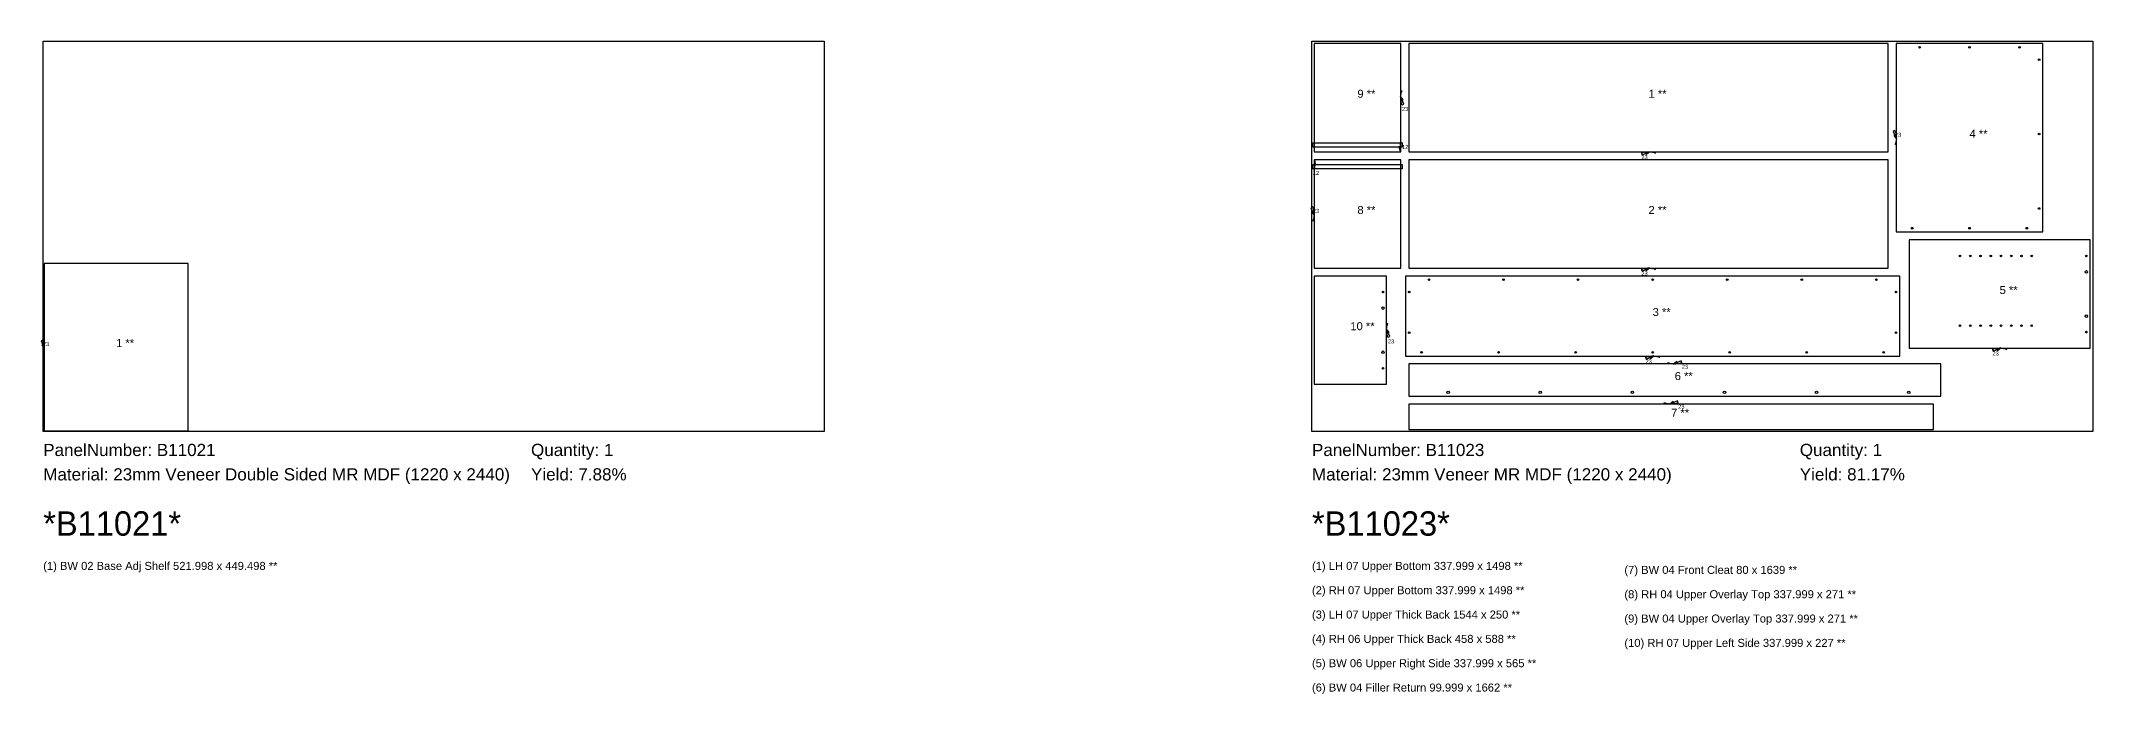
# Model space of a CAD drawing. Header units: inches. Extents: x -5 to 121280, y -1351 to 1225.
# Drawn here: x 39553 to 45964, y -819 to 1220 of the extents above; entities that cross this region are included whole.
import ezdxf

# ---------------------------------------------------------------- set-up
doc = ezdxf.new("R2010")
doc.units = ezdxf.units.IN
doc.header["$MEASUREMENT"] = 0
for name, color, linetype in [('BORDER_Z23P0RT1015', 7, 'Continuous'), ('NESTBORDER_Z23P0', 7, 'Continuous'), ('NESTTEXT', 1, 'Continuous'), ('PLINEDIRECTION', 6, 'Continuous'), ('ROUTE_Z12P0RT1003', 7, 'Continuous'), ('VBORE_Z11P0', 3, 'Continuous'), ('VBORE_Z12P0', 3, 'Continuous'), ('VBORE_Z23P0', 3, 'Continuous')]:
    doc.layers.add(name, color=color, linetype=linetype)
doc.styles.add('BARCODE', font='3of9.TTF', dxfattribs={"height": 3})
doc.styles.get("Standard").update_dxf_attribs({"font": 'arial.ttf'})

msp = doc.modelspace()

# ---------------------------------------------------------------- linework, layer by layer
at = {"layer": 'BORDER_Z23P0RT1015', "color": 2}
for points in [[(43805.3, 1020.6, -0.103855), (43801.3, 1039.7), (43801.3, 1211.9), (43530.3, 1211.9), (43530.3, 873.9), (43801.3, 873.9), (43801.3, 1046, -0.103855), (43805.3, 1065.1)], [(44553.1, 869.9, -0.103855), (44572.2, 873.9), (45324.3, 873.9), (45324.3, 1211.9), (43826.3, 1211.9), (43826.3, 873.9), (44578.5, 873.9, -0.103855), (44597.6, 869.9)], [(45345.3, 940.1, -0.103855), (45349.3, 921), (45349.3, 623.9), (45807.3, 623.9), (45807.3, 1211.9), (45349.3, 1211.9), (45349.3, 914.7, -0.103855), (45345.3, 895.6)], [(43526.3, 702.1, -0.103855), (43530.3, 683), (43530.3, 510.9), (43801.3, 510.9), (43801.3, 848.9), (43530.3, 848.9), (43530.3, 676.7, -0.103855), (43526.3, 657.6)], [(44553.1, 506.9, -0.103855), (44572.2, 510.9), (45324.3, 510.9), (45324.3, 848.9), (43826.3, 848.9), (43826.3, 510.9), (44578.5, 510.9, -0.103855), (44597.6, 506.9)], [(45650.1, 256.9, -0.103855), (45669.2, 260.9), (45954.8, 260.9), (45954.8, 598.9), (45389.8, 598.9), (45389.8, 260.9), (45675.5, 260.9, -0.103855), (45694.6, 256.9)], [(39559, 286.2, -0.103855), (39563, 267.2), (39563, 3), (40012.5, 3), (40012.5, 525), (39563, 525), (39563, 260.8, -0.103855), (39559, 241.8)], [(43761.3, 294.6, -0.103855), (43757.3, 313.7), (43757.3, 485.9), (43530.3, 485.9), (43530.3, 147.9), (43757.3, 147.9), (43757.3, 320, -0.103855), (43761.3, 339.1)], [(44566.1, 232.1, -0.103855), (44585.1, 236.1), (45360.3, 236.1), (45360.3, 486.1), (43816.3, 486.1), (43816.3, 236.1), (44591.5, 236.1, -0.103855), (44610.5, 232.1)], [(44679.6, 215.3, -0.103855), (44660.5, 211.3), (43826.3, 211.3), (43826.3, 111.3), (45488.3, 111.3), (45488.3, 211.3), (44654.2, 211.3, -0.103855), (44635.1, 215.3)], [(44668.1, 90.3, -0.103855), (44649, 86.3), (43826.3, 86.3), (43826.3, 6.3), (45465.3, 6.3), (45465.3, 86.3), (44642.7, 86.3, -0.103855), (44623.6, 90.3)]]:
    msp.add_lwpolyline(points, format="xyb", dxfattribs=at)
at = {"layer": 'NESTBORDER_Z23P0', "color": 2}
for points in [[(39560, 0), (39560, 1220), (42000, 1220), (42000, 0)], [(43524, 0), (43524, 1220), (45964, 1220), (45964, 0)]]:
    msp.add_lwpolyline(points, close=True, dxfattribs=at)
at = {"layer": 'PLINEDIRECTION', "color": 6}
for points in [[(43805.3, 1020.6), (43811.2, 1023.2), (43800.9, 1046.5), (43803.1, 1033.5), (43809, 1036.1), (43800.9, 1046.5), (43804.6, 1034.2), (43807.5, 1035.5), (43800.9, 1046.5)], [(43805.3, 902), (43799, 902), (43799, 876.6), (43802.2, 889.3), (43795.8, 889.3), (43799, 876.6), (43800.6, 889.3), (43797.4, 889.3), (43799, 876.6)], [(45345.3, 940.1), (45339.5, 937.5), (45349.8, 914.3), (45347.6, 927.2), (45341.7, 924.6), (45349.8, 914.3), (45346.1, 926.5), (45343.2, 925.3), (45349.8, 914.3)], [(43526.3, 820.8), (43532.7, 820.8), (43532.7, 846.2), (43529.5, 833.5), (43535.9, 833.5), (43532.7, 846.2), (43531.1, 833.5), (43534.3, 833.5), (43532.7, 846.2)], [(44553.1, 869.9), (44555.7, 864.1), (44578.9, 874.3), (44566, 872.1), (44568.6, 866.3), (44578.9, 874.3), (44566.7, 870.6), (44567.9, 867.7), (44578.9, 874.3)], [(43526.3, 702.1), (43520.5, 699.5), (43530.8, 676.3), (43528.6, 689.2), (43522.7, 686.6), (43530.8, 676.3), (43527.1, 688.6), (43524.2, 687.3), (43530.8, 676.3)], [(44553.1, 506.9), (44555.7, 501.1), (44578.9, 511.3), (44566, 509.1), (44568.6, 503.3), (44578.9, 511.3), (44566.7, 507.6), (44567.9, 504.7), (44578.9, 511.3)], [(39559, 286.2), (39553.2, 283.7), (39563.4, 260.4), (39561.2, 273.3), (39555.4, 270.8), (39563.4, 260.4), (39559.7, 272.7), (39556.8, 271.4), (39563.4, 260.4)], [(43761.3, 294.6), (43767.2, 297.2), (43756.9, 320.5), (43759.1, 307.5), (43765, 310.1), (43756.9, 320.5), (43760.6, 308.2), (43763.5, 309.5), (43756.9, 320.5)], [(45650.1, 256.9), (45652.7, 251.1), (45675.9, 261.3), (45663, 259.1), (45665.6, 253.3), (45675.9, 261.3), (45663.7, 257.6), (45664.9, 254.7), (45675.9, 261.3)], [(44566.1, 232.1), (44568.6, 226.3), (44591.9, 236.5), (44579, 234.3), (44581.5, 228.5), (44591.9, 236.5), (44579.6, 232.9), (44580.9, 229.9), (44591.9, 236.5)], [(44679.6, 215.3), (44677, 221.2), (44653.8, 210.9), (44666.7, 213.1), (44664.1, 219), (44653.8, 210.9), (44666, 214.6), (44664.8, 217.5), (44653.8, 210.9)], [(44668.1, 90.3), (44665.5, 96.2), (44642.3, 85.9), (44655.2, 88.1), (44652.6, 94), (44642.3, 85.9), (44654.5, 89.6), (44653.3, 92.5), (44642.3, 85.9)]]:
    msp.add_lwpolyline(points, dxfattribs=at)
at = {"layer": 'ROUTE_Z12P0RT1003', "color": 3}
for points in [[(43805.3, 902), (43805.3, 888.9), (43526.3, 888.9), (43526.3, 902), (43805.3, 902)], [(43526.3, 820.8), (43526.3, 833.9), (43805.3, 833.9), (43805.3, 820.8), (43526.3, 820.8)]]:
    msp.add_lwpolyline(points, close=True, dxfattribs=at)
at = {"layer": 'VBORE_Z11P0', "color": 3}
for centre in [(45548.8, 548.9), (45580.8, 548.9), (45612.8, 548.9), (45644.8, 548.9), (45676.8, 548.9), (45708.8, 548.9), (45740.8, 548.9), (45772.8, 548.9), (45548.8, 330.9), (45580.8, 330.9), (45612.8, 330.9), (45644.8, 330.9), (45676.8, 330.9), (45708.8, 330.9), (45740.8, 330.9), (45772.8, 330.9)]:
    msp.add_circle(centre, 2.5, dxfattribs=at)
at = {"layer": 'VBORE_Z12P0', "color": 3}
for centre in [(45943.3, 498.9), (43745.9, 385.9), (45943.3, 360.9), (43745.9, 247.9), (43949.4, 122.9), (44237.2, 122.9), (44525, 122.9), (44812.8, 122.9), (45100.6, 122.9), (45388.4, 122.9)]:
    msp.add_circle(centre, 4, dxfattribs=at)
at = {"layer": 'VBORE_Z23P0', "color": 3}
for centre in [(45422.4, 1200.4), (45578.3, 1200.4), (45734.4, 1200.4), (45795.8, 1161.9), (45795.8, 929.4), (45795.8, 696.9), (45399.3, 635.4), (45578.3, 635.4), (45757.3, 635.4), (45943.3, 548.9), (43889.3, 474.6), (44122.3, 474.6), (44355.3, 474.6), (44588.3, 474.6), (44821.3, 474.6), (45054.3, 474.6), (45287.3, 474.6), (43745.9, 435.9), (43827.8, 436.1), (45348.8, 436.1), (43827.8, 309.1), (45348.8, 309.1), (45943.3, 310.9), (43745.9, 197.9), (43866.3, 247.6), (44107, 247.6), (44347.6, 247.6), (44588.3, 247.6), (44829, 247.6), (45069.6, 247.6), (45310.3, 247.6)]:
    msp.add_circle(centre, 2.5, dxfattribs=at)

# ---------------------------------------------------------------- texts
at = {"layer": 'NESTTEXT', "color": 1}
for s, height, p in [('9 **', 25, (43665.9, 1042.9)), ('1 **', 25, (44575.4, 1042.9)), ('4 **', 25, (45578.3, 917.9)), ('8 **', 25, (43665.9, 679.9)), ('2 **', 25, (44575.4, 679.9)), ('5 **', 25, (45672.3, 429.9)), ('3 **', 25, (44588.3, 361.1)), ('10 **', 25, (43643.9, 316.9)), ('1 **', 25, (39787.7, 264)), ('6 **', 25, (44657.4, 161.3)), ('7 **', 25, (44645.9, 46.4)), ('PanelNumber: B11021', 38.1, (39560, -76.2)), ('Quantity: 1', 38.1, (41084, -76.2)), ('PanelNumber: B11023', 38.1, (43524, -76.2)), ('Quantity: 1', 38.1, (45048, -76.2)), ('Material: 23mm Veneer Double Sided MR MDF (1220 x 2440)', 38.1, (39560, -152.4)), ('Yield: 7.88%', 38.1, (41084, -152.4)), ('Material: 23mm Veneer MR MDF (1220 x 2440)', 38.1, (43524, -152.4)), ('Yield: 81.17%', 38.1, (45048, -152.4)), ('(1) BW 02 Base Adj Shelf 521.998 x 449.498 **', 25, (39560, -431.8)), ('(1) LH 07 Upper Bottom 337.999 x 1498 **', 25, (43524, -431.8)), ('(7) BW 04 Front Cleat 80 x 1639 **', 25, (44500, -444.3)), ('(2) RH 07 Upper Bottom 337.999 x 1498 **', 25, (43524, -507.8)), ('(8) RH 04 Upper Overlay Top 337.999 x 271 **', 25, (44500, -520.3)), ('(3) LH 07 Upper Thick Back 1544 x 250 **', 25, (43524, -583.8)), ('(9) BW 04 Upper Overlay Top 337.999 x 271 **', 25, (44500, -596.3)), ('(4) RH 06 Upper Thick Back 458 x 588 **', 25, (43524, -659.8)), ('(10) RH 07 Upper Left Side 337.999 x 227 **', 25, (44500, -672.3)), ('(5) BW 06 Upper Right Side 337.999 x 565 **', 25, (43524, -735.8)), ('(6) BW 04 Filler Return 99.999 x 1662 **', 25, (43524, -811.8))]:
    msp.add_text(s, height=height, dxfattribs=at).set_placement(p)
at = {"layer": 'NESTTEXT', "color": 1, "style": 'BARCODE'}
for s, p in [('*B11021*', (39560, -325.1)), ('*B11023*', (43524, -325.1))]:
    msp.add_text(s, height=76.2, dxfattribs=at).set_placement(p)
at = {"layer": 'PLINEDIRECTION', "color": 6}
for s, p in [('23', (43805.3, 1001.6)), ('23', (45345.3, 921.1)), ('12', (43805.3, 883)), ('23', (44553.1, 850.9)), ('12', (43526.3, 801.8)), ('23', (43526.3, 683.1)), ('23', (44553.1, 487.9)), ('23', (39559, 267.2)), ('23', (43761.3, 275.6)), ('23', (44566.1, 213.1)), ('23', (44679.6, 196.3)), ('23', (45650.1, 237.9)), ('23', (44668.1, 71.4))]:
    msp.add_text(s, height=12.7, dxfattribs=at).set_placement(p)

doc.saveas('drawing.dxf')
